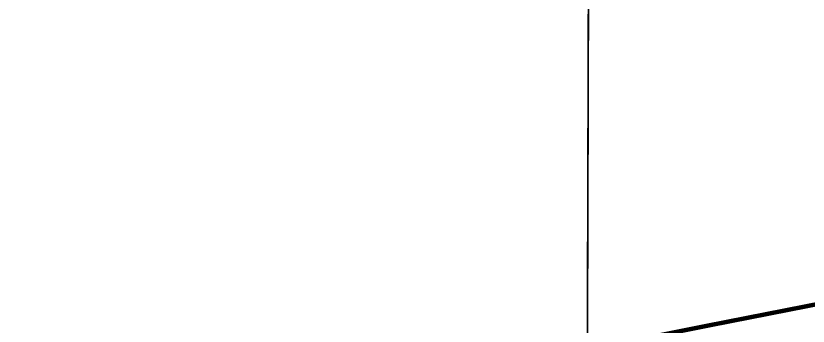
# Model space of a CAD drawing. Header units: metres. Extents: x 561401 to 594056, y 8460144 to 8508504.
# Drawn here: x 576705.4 to 576796.2, y 8492710.2 to 8492745.8 of the extents above; entities that cross this region are included whole.
import ezdxf

# ---------------------------------------------------------------- set-up
doc = ezdxf.new("R2010")
doc.units = ezdxf.units.M
doc.layers.add('1.1. DERECHO DE VIA', color=230, linetype='Continuous')
doc.layers.add('1.2. AFECTADOS BASE GRAFICA SUNARP', color=150, linetype='Continuous')

msp = doc.modelspace()

# ---------------------------------------------------------------- linework, layer by layer
at = {"layer": '1.1. DERECHO DE VIA', "color": 230, "linetype": 'Continuous', "lineweight": 40, "ltscale": 0.2, "const_width": 0.5}
msp.add_lwpolyline([(576520.601, 8492637.885), (576522.212, 8492659.655), (576530.749, 8492676.828), (576552.176, 8492684.792), (576570.695, 8492692.316), (576588.747, 8492684.654), (576608.181, 8492680.027), (576628.156, 8492679.454), (576648.109, 8492680.776), (576667.817, 8492684.154), (576687.32, 8492688.583), (576706.814, 8492693.053), (576726.308, 8492697.523), (576745.802, 8492701.993), (576765.311, 8492706.394), (576784.922, 8492710.32), (576804.547, 8492714.176)], dxfattribs=at)
at = {"layer": '1.2. AFECTADOS BASE GRAFICA SUNARP', "color": 64, "linetype": 'Continuous', "lineweight": -3, "const_width": 0.2}
for points in [[(576441.18, 8494254.561), (576478.211, 8494217.55), (576552.273, 8494143.527), (576589.197, 8494069.612), (576588.982, 8493995.806), (576625.69, 8493848.085), (576625.368, 8493737.377), (576624.938, 8493589.766), (576624.723, 8493515.961), (576624.4, 8493405.254), (576661.322, 8493331.341), (576661.107, 8493257.536), (576661, 8493220.634), (576697.921, 8493146.722), (576697.706, 8493072.918), (576697.491, 8492999.114), (576734.52, 8492962.104), (576734.304, 8492888.301), (576734.089, 8492814.498), (576771.118, 8492777.488), (576770.794, 8492666.784), (576826.607, 8492703.522)], [(576065.527, 8492779.539), (576102.557, 8492742.53), (576139.693, 8492742.422), (576176.722, 8492705.413), (576250.995, 8492705.198), (576288.131, 8492705.09), (576362.404, 8492704.875), (576399.54, 8492704.767), (576436.676, 8492704.659), (576473.812, 8492704.551), (576510.948, 8492704.443), (576548.085, 8492704.335), (576585.113, 8492667.325), (576659.386, 8492667.109), (576696.522, 8492667), (576733.658, 8492666.892), (576770.794, 8492666.784), (576771.118, 8492777.488), (576734.089, 8492814.498), (576734.304, 8492888.301), (576734.52, 8492962.104), (576697.491, 8492999.114), (576697.706, 8493072.918)]]:
    msp.add_lwpolyline(points, dxfattribs=at)

doc.saveas('drawing.dxf')
